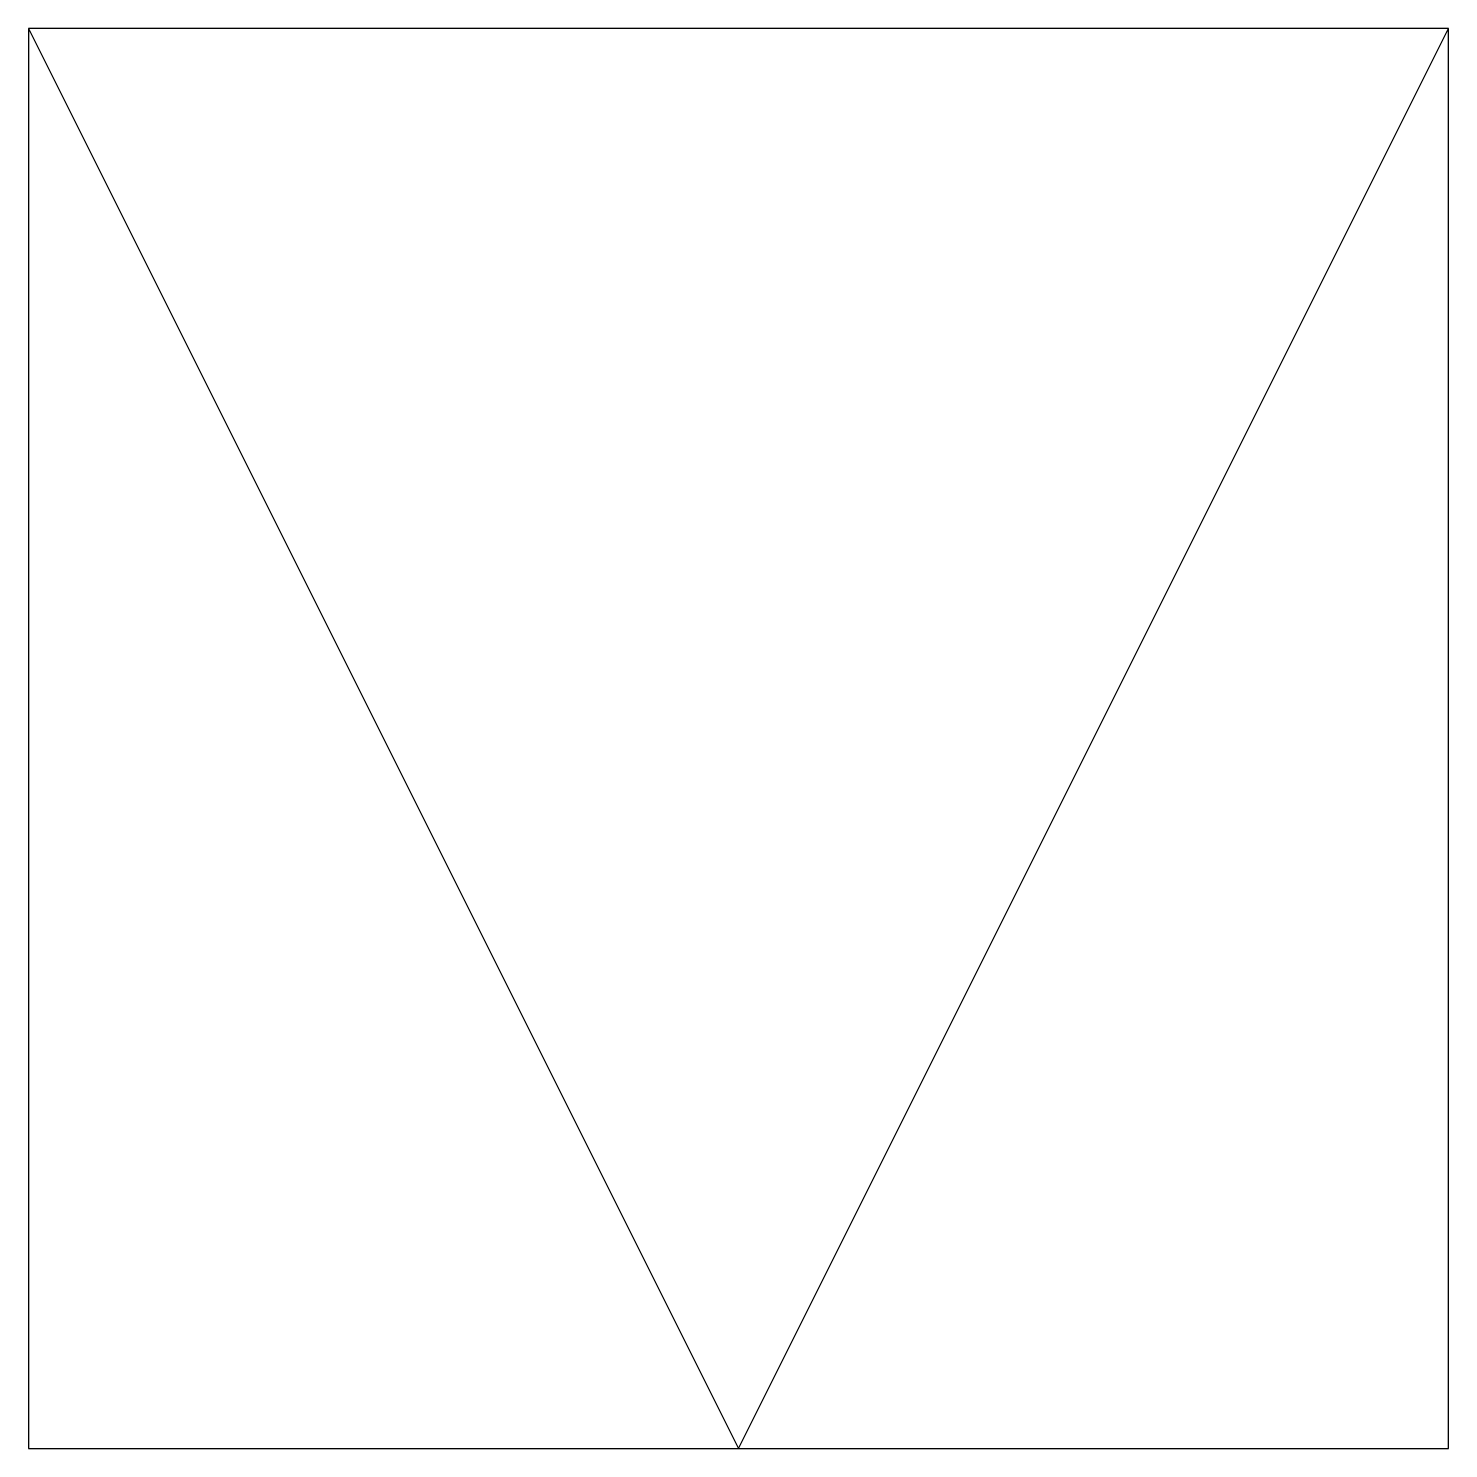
# Model space of a CAD drawing. Header units: metres. Extents: x -2 to 2, y -2 to 2.
import ezdxf

# ---------------------------------------------------------------- set-up
doc = ezdxf.new("R2010")
doc.units = ezdxf.units.M

msp = doc.modelspace()

# ---------------------------------------------------------------- linework, layer by layer
at = {"flags": 128}
msp.add_lwpolyline([(-2, -2), (2, -2), (2, 2), (-2, 2)], close=True, dxfattribs=at)
msp.add_lwpolyline([(-2, 2), (0, -2), (2, 2)], dxfattribs=at)

doc.saveas('drawing.dxf')
